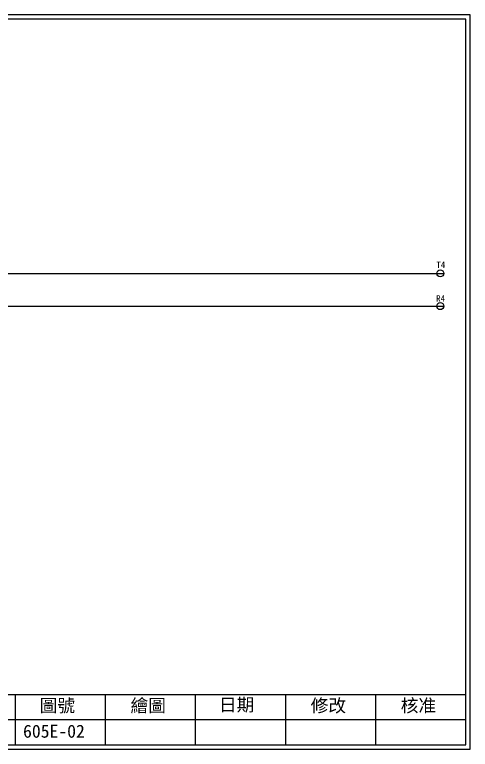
# Model space of a CAD drawing. Extents: x 10 to 326, y -17 to 207.
# Drawn here: x 186.6 to 325.7, y -17.4 to 207 of the extents above; entities that cross this region are included whole.
import ezdxf

# ---------------------------------------------------------------- set-up
doc = ezdxf.new("R2010")
doc.units = 0
doc.layers.get('0').update_dxf_attribs({"linetype": 'CONTINUOUS'})
doc.layers.add('圖框層', color=7, linetype='CONTINUOUS')
doc.layers.add('標尺寸層', color=3, linetype='CONTINUOUS')
doc.styles.add('STSL', font='kaiu.ttf')

msp = doc.modelspace()

# ---------------------------------------------------------------- linework, layer by layer
at = {"color": 7}
for centre in [(316.52, 127.96), (316.52, 117.96)]:
    msp.add_circle(centre, 1.07, dxfattribs=at)
at = {"layer": '圖框層', "color": 7}
for p, q in [((325.7, 206.97), (10, 206.97)), ((325.7, -17.4), (325.7, 206.97)), ((324.33, 205.59), (11.37, 205.59)), ((324.33, -16.02), (324.33, 205.59)), ((11.37, -0.62), (324.33, -0.62)), ((186.83, -16.02), (186.83, -0.62)), ((214.33, -16.02), (214.33, -0.62)), ((241.83, -16.02), (241.83, -0.62)), ((269.33, -16.02), (269.33, -0.62)), ((296.83, -16.02), (296.83, -0.62)), ((159.33, -8.32), (324.33, -8.32)), ((10, -17.4), (325.7, -17.4)), ((11.37, -16.02), (324.33, -16.02))]:
    msp.add_line(p, q, dxfattribs=at)
at = {"layer": '標尺寸層', "color": 7}
for p, q in [((29.81, 127.96), (315.44, 127.96)), ((241.95, 127.96), (317.59, 127.96)), ((19.81, 117.96), (315.44, 117.96)), ((221.95, 117.96), (317.59, 117.96))]:
    msp.add_line(p, q, dxfattribs=at)

# ---------------------------------------------------------------- texts
at = {"layer": '圖框層', "color": 7, "style": 'STSL'}
for s, height, p in [('T4', 2, (315.33, 129.57)), ('R4', 2, (315.28, 119.29)), ('圖號', 3.96, (194.21, -6.03)), ('繪圖', 3.96, (221.96, -6.02)), ('日期', 3.96, (248.94, -5.75)), ('修改', 3.96, (276.96, -6.02)), ('核准', 3.96, (304.46, -6.02)), ('605E-02', 3.96, (189.15, -13.85))]:
    msp.add_text(s, height=height, dxfattribs=at).set_placement(p)

doc.saveas('drawing.dxf')
